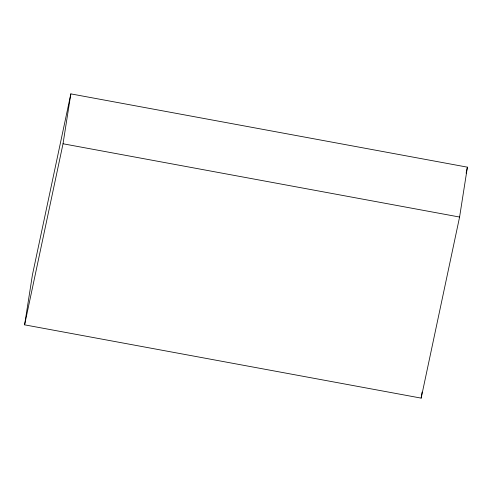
<?xml version="1.0" encoding="UTF-8"?>
<svg xmlns="http://www.w3.org/2000/svg" width="492" height="492" viewBox="0 0 492 492"><rect width="100%" height="100%" fill="white"/><g stroke="black" fill="none" stroke-linecap="round" stroke-linejoin="round"><path stroke-width="0.74" d="M24.6 324.837L32.41 274.954L70.842 93.88L467.4 167.163L459.589 217.046L421.158 398.12L24.6 324.837L63.031 143.769L70.842 93.88M421.158 398.12L422.105 392.069M466.127 173.172L467.4 167.163M63.031 143.769L459.589 217.046"/></g></svg>
